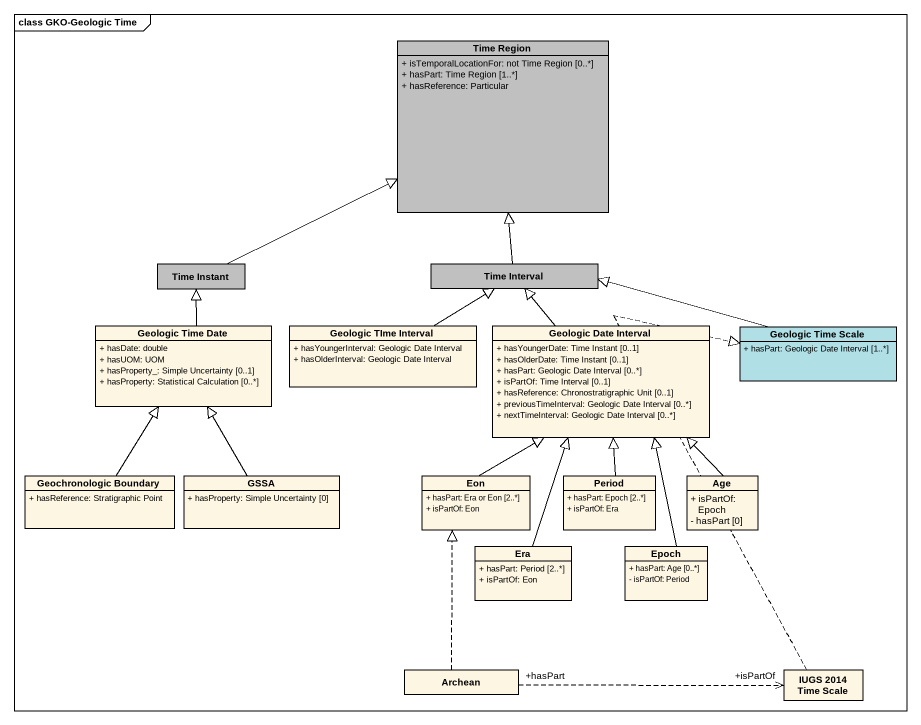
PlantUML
@startuml
mainframe class GKO-Geologic Time
hide circle
hide empty members
skinparam classAttributeIconSize 0
class "Time Region" as Time_Region #C0C0C0 {
  + isTemporalLocationFor: not Time Region [0..*]
  + hasPart: Time Region [1..*]
  + hasReference: Particular
}
class "Time Instant" as Time_Instant #C0C0C0
class "Time Interval" as Time_Interval #C0C0C0
class "Geologic Time Date" as Geologic_Time_Date {
  + hasDate: double
  + hasUOM: UOM
  + hasProperty_: Simple Uncertainty [0..1]
  + hasProperty: Statistical Calculation [0..*]
}
class "Geologic TIme Interval" as Geologic_TIme_Interval {
  + hasYoungerInterval: Geologic Date Interval
  + hasOlderInterval: Geologic Date Interval
}
class "Geologic Date Interval" as Geologic_Date_Interval {
  + hasYoungerDate: Time Instant [0..1]
  + hasOlderDate: Time Instant [0..1]
  + hasPart: Geologic Date Interval [0..*]
  + isPartOf: Time Interval [0..1]
  + hasReference: Chronostratigraphic Unit [0..1]
  + previousTimeInterval: Geologic Date Interval [0..*]
  + nextTimeInterval: Geologic Date Interval [0..*]
}
class "Geologic Time Scale" as Geologic_Time_Scale #B0E0E6 {
  + hasPart: Geologic Date Interval [1..*]
}
class "Geochronologic Boundary" as Geochronologic_Boundary {
  + hasReference: Stratigraphic Point
}
class GSSA {
  + hasProperty: Simple Uncertainty [0]
}
class Eon {
  + hasPart: Era or Eon [2..*]
  + isPartOf: Eon
}
class Period {
  + hasPart: Epoch [2..*]
  + isPartOf: Era
}
class Age {
  + isPartOf: Epoch
  - hasPart [0]
}
class Era {
  + hasPart: Period [2..*]
  + isPartOf: Eon
}
class Epoch {
  + hasPart: Age [0..*]
  - isPartOf: Period
}
class Archean
class "IUGS 2014 Time Scale" as IUGS_2014_Time_Scale
Time_Instant -right-|> Time_Region
Time_Interval -up-|> Time_Region
Geologic_Time_Date -up-|> Time_Instant
Geologic_TIme_Interval -up-|> Time_Interval
Geologic_Date_Interval -up-|> Time_Interval
Geologic_Time_Scale -left-|> Time_Interval
Geochronologic_Boundary -up-|> Geologic_Time_Date
GSSA -up-|> Geologic_Time_Date
Eon -up-|> Geologic_Date_Interval
Period -up-|> Geologic_Date_Interval
Age -up-|> Geologic_Date_Interval
Era -up-|> Geologic_Date_Interval
Epoch -up-|> Geologic_Date_Interval
Archean .up.|> Eon
Archean "+hasPart" .right.> "+isPartOf" IUGS_2014_Time_Scale
IUGS_2014_Time_Scale .up.|> Geologic_Time_Scale
@enduml
